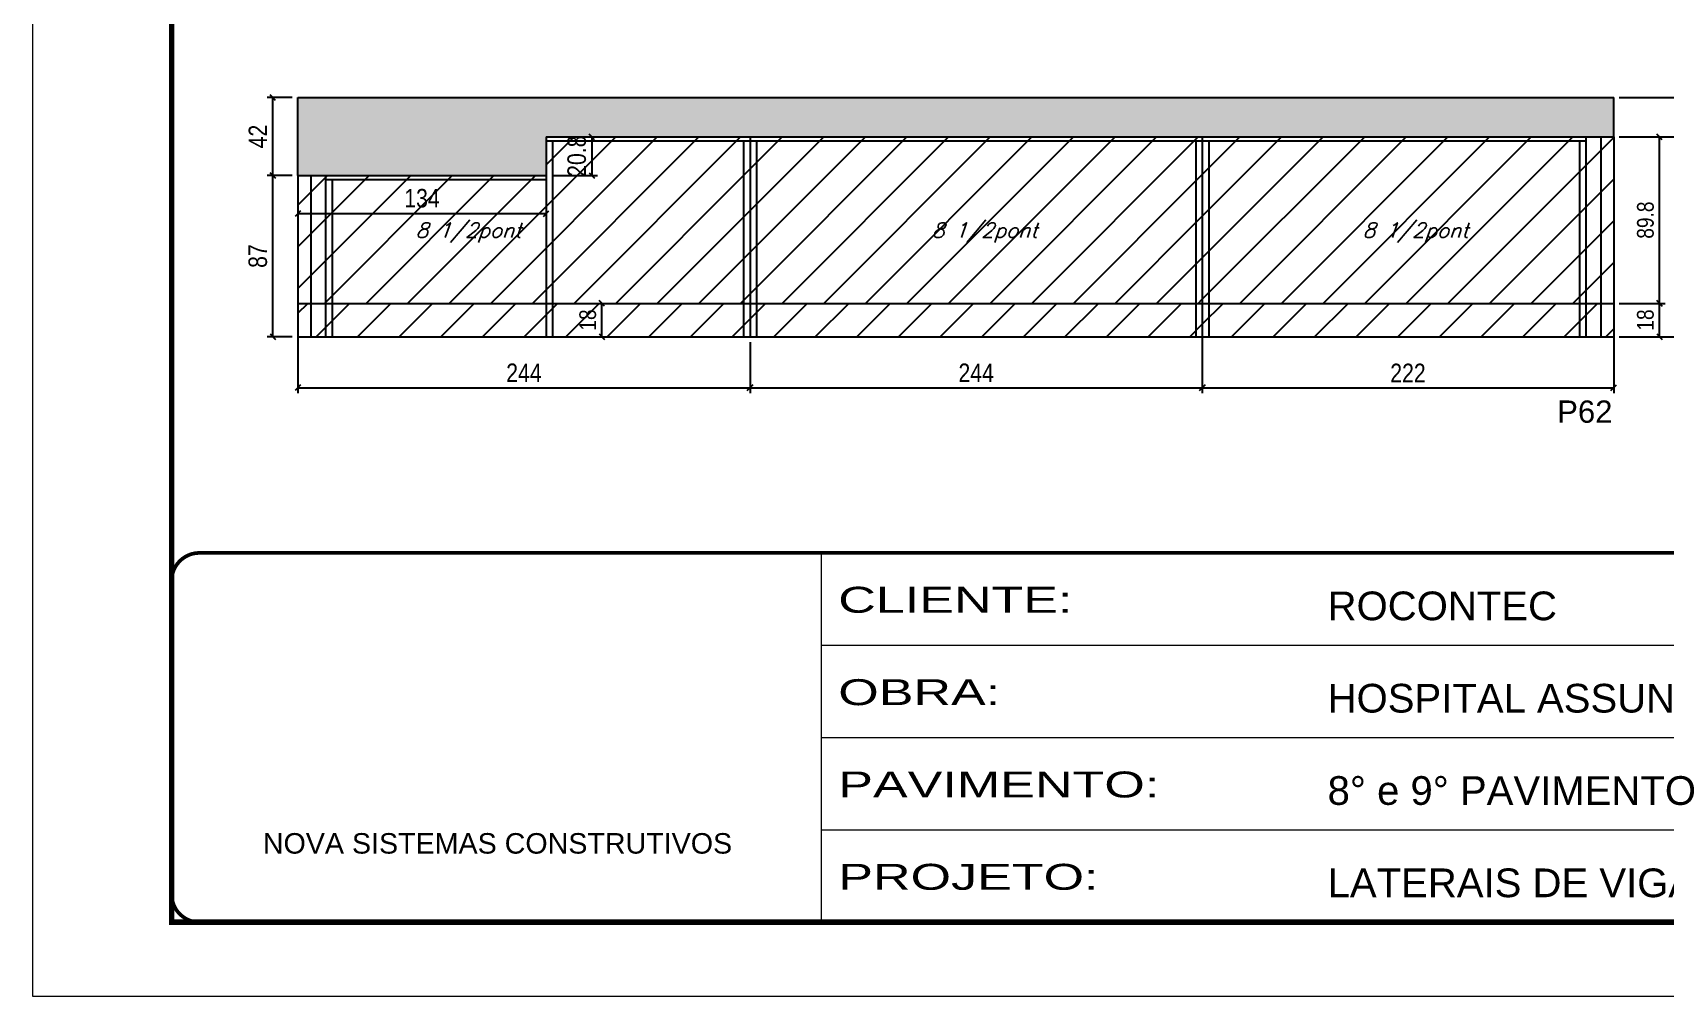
# Model space of a CAD drawing. Extents: x -20960 to -5926, y -2106 to 21915.
# Drawn here: x -12207 to -11326, y 13974 to 14494 of the extents above; entities that cross this region are included whole.
import ezdxf

# ---------------------------------------------------------------- set-up
doc = ezdxf.new("R2010")
doc.units = 0
doc.linetypes.add('CONTINUO', pattern=[0])
doc.linetypes.add('DASHED', pattern=[0.75, 0.5, -0.25])
for name, color, linetype in [('5', 5, 'Continuous'), ('COTA', 241, 'Continuous'), ('Painéis', 200, 'Continuous'), ('Reaproveitamento', 251, 'Continuous'), ('SARR_2.2x7', 40, 'Continuous'), ('SARR_3.5x7', 81, 'Continuous'), ('texto', 7, 'Continuous')]:
    doc.layers.add(name, color=color, linetype=linetype)
doc.layers.add('Folhas', color=255, linetype='Continuous', lineweight=9)
doc.layers.add('SARRAFO DE PRESSAO', color=251, linetype='DASHED', lineweight=9)
doc.styles.add('ARIAL', font='arial.ttf')
doc.styles.add('COTA TECNICA', font='techl___.ttf', dxfattribs={"height": 10})
doc.styles.add('COTA TECNICA-50', font='techl___.ttf', dxfattribs={"height": 9})
doc.styles.add('Romans', font='romans.shx')
doc.styles.get("Standard").update_dxf_attribs({"font": 'arial.ttf'})
doc.styles.add('Tecnologia', font='')
doc.styles.get('Tecnologia').set_extended_font_data('Forgotten Futurist')
doc.dimstyles.new('COTA PAINEL-50', dxfattribs={"dimtxt": 9, "dimasz": 3, "dimexe": 3, "dimexo": 3, "dimgap": 3, "dimtad": 1, "dimdec": 1, "dimzin": 12, "dimdsep": 46, "dimtxsty": 'COTA TECNICA-50', "dimblk1": 'OBLIQUE', "dimblk2": 'OBLIQUE', "dimsah": 1, "dimcen": 0.9, "dimclrd": 4, "dimclre": 4, "dimclrt": 240, "dimadec": 1, "dimazin": 3, "dimtfac": 1, "dimtdec": 1, "dimtmove": 0, "dimatfit": 3, "dimfxl": 1, "dimtolj": 1, "dimtzin": 12, "dimarcsym": 0})
doc.dimstyles.new('PAINEL', dxfattribs={"dimtxt": 10, "dimasz": 3, "dimexe": 3, "dimexo": 3, "dimgap": 3, "dimtad": 1, "dimdec": 1, "dimzin": 12, "dimdsep": 46, "dimtxsty": 'COTA TECNICA', "dimblk1": 'OBLIQUE', "dimblk2": 'OBLIQUE', "dimsah": 1, "dimcen": 0.9, "dimclrd": 4, "dimclre": 4, "dimclrt": 240, "dimadec": 1, "dimazin": 3, "dimtfac": 1, "dimtdec": 1, "dimtmove": 0, "dimatfit": 3, "dimfxl": 1, "dimtolj": 1, "dimtzin": 12, "dimarcsym": 0})
pattern_1 = [(45, (-4755, 0), (-11.22532, 11.22532), [])]
pattern_2 = [(45, (-3170, 0), (-11.22532, 11.22532), [])]

# ---------------------------------------------------------------- blocks, each defined once
blk = doc.blocks.new('9999999999')
at = {"color": 30, "linetype": 'CONTINUO'}
for p, q in [((98564.56, 34230.21), (98564.56, 34429.45)), ((98564.56, 34379.64), (99583.98, 34379.64)), ((98564.56, 34329.83), (99487.98, 34329.83)), ((98564.56, 34280.02), (99487.98, 34280.02))]:
    blk.add_line(p, q, dxfattribs=at)
at = {"color": 30, "linetype": 'CONTINUO', "const_width": 2}
blk.add_lwpolyline([(99583.98, 34230.21), (99583.98, 34414.45, 0.414214), (99568.98, 34429.45), (98228.98, 34429.45, 0.414214), (98213.98, 34414.45), (98213.98, 34245.21, 0.414214), (98228.98, 34230.21), (99583.98, 34230.21)], format="xyb", dxfattribs=at)
at = {"layer": 'Folhas'}
blk.add_lwpolyline([(98138.98, 34190.21), (99623.98, 34190.21), (99623.98, 35240.21), (98138.98, 35240.21)], close=True, dxfattribs=at)
at = {"layer": 'Folhas', "color": 30, "const_width": 3}
blk.add_lwpolyline([(98213.98, 34230.21), (99583.98, 34230.21), (99583.98, 35200.21), (98213.98, 35200.21)], close=True, dxfattribs=at)
at = {"color": 7, "linetype": 'Continuous', "ltscale": 5, "style": 'ARIAL'}
for s, height, p in [('ROCONTEC', 15.483, (98837.68, 34393.13)), ('HOSPITAL ASSUNÇÃO', 15.4829, (98837.68, 34343.32)), ('8° e 9° PAVIMENTO', 15.4829, (98837.68, 34293.51)), ('NOVA SISTEMAS CONSTRUTIVOS', 11.0592, (98263.19, 34267.21)), ('LATERAIS DE VIGAS', 15.4829, (98837.68, 34243.7))]:
    blk.add_text(s, height=height, dxfattribs=at).set_placement(p)
at = {"layer": 'Folhas', "color": 7, "style": 'Tecnologia', "width": 1.5}
for s, p in [('CLIENTE:', (98573.65, 34397.17)), ('OBRA:', (98573.65, 34347.31)), ('PAVIMENTO:', (98573.65, 34297.5)), ('PROJETO:', (98573.65, 34247.69))]:
    blk.add_text(s, height=14, dxfattribs=at).set_placement(p)
blk = doc.blocks.new('_Oblique')
at = {"color": 0, "linetype": 'ByBlock', "lineweight": -2}
blk.add_line((-0.5, -0.5), (0.5, 0.5), dxfattribs=at)
blk = doc.blocks.new('*D7272')
at = {"layer": 'COTA', "color": 4, "lineweight": -2, "ltscale": 25, "transparency": 16777216}
for p, q in [((-12063.93, 14344.85), (-12063.93, 14299.31)), ((-11819.93, 14326.85), (-11819.93, 14299.31)), ((-12063.93, 14302.31), (-11819.93, 14302.31))]:
    blk.add_line(p, q, dxfattribs=at)
at = {"layer": 'Defpoints', "color": 0, "ltscale": 25, "transparency": 16777216}
for p in [(-12063.93, 14347.85), (-11819.93, 14329.85), (-11819.93, 14302.31)]:
    blk.add_point(p, dxfattribs=at)
at = {"layer": 'COTA', "color": 4, "lineweight": -2, "ltscale": 25, "transparency": 16777216, "xscale": 3, "yscale": 3, "zscale": 3, "rotation": 180}
blk.add_blockref('_Oblique', (-12063.93, 14302.31), dxfattribs=at)
at = {"layer": 'COTA', "color": 4, "lineweight": -2, "ltscale": 25, "transparency": 16777216, "xscale": 3, "yscale": 3, "zscale": 3}
blk.add_blockref('_Oblique', (-11819.93, 14302.31), dxfattribs=at)
at = {"layer": 'COTA', "color": 240, "ltscale": 25, "transparency": 16777216, "insert": (-11941.93, 14310.38), "char_height": 10, "attachment_point": 5, "style": 'COTA TECNICA'}
blk.add_mtext('\\A1;244', dxfattribs=at)
blk = doc.blocks.new('*D7273')
at = {"layer": 'COTA', "color": 4, "lineweight": -2, "ltscale": 25, "transparency": 16777216}
for p, q in [((-11575.93, 14344.85), (-11575.93, 14299.31)), ((-11819.93, 14326.85), (-11819.93, 14299.31)), ((-11819.93, 14302.31), (-11575.93, 14302.31))]:
    blk.add_line(p, q, dxfattribs=at)
at = {"layer": 'Defpoints', "color": 0, "ltscale": 25, "transparency": 16777216}
for p in [(-11575.93, 14347.85), (-11819.93, 14329.85), (-11575.93, 14302.31)]:
    blk.add_point(p, dxfattribs=at)
at = {"layer": 'COTA', "color": 4, "lineweight": -2, "ltscale": 25, "transparency": 16777216, "xscale": 3, "yscale": 3, "zscale": 3, "rotation": 180}
blk.add_blockref('_Oblique', (-11819.93, 14302.31), dxfattribs=at)
at = {"layer": 'COTA', "color": 4, "lineweight": -2, "ltscale": 25, "transparency": 16777216, "xscale": 3, "yscale": 3, "zscale": 3}
blk.add_blockref('_Oblique', (-11575.93, 14302.31), dxfattribs=at)
at = {"layer": 'COTA', "color": 240, "ltscale": 25, "transparency": 16777216, "insert": (-11697.93, 14310.38), "char_height": 10, "attachment_point": 5, "style": 'COTA TECNICA'}
blk.add_mtext('\\A1;244', dxfattribs=at)
blk = doc.blocks.new('*D7274')
at = {"layer": 'COTA', "color": 4, "lineweight": -2, "ltscale": 25, "transparency": 16777216}
for p, q in [((-11575.93, 14344.85), (-11575.93, 14299.31)), ((-11353.93, 14344.85), (-11353.93, 14299.31)), ((-11575.93, 14302.31), (-11353.93, 14302.31))]:
    blk.add_line(p, q, dxfattribs=at)
at = {"layer": 'Defpoints', "color": 0, "ltscale": 25, "transparency": 16777216}
for p in [(-11575.93, 14347.85), (-11353.93, 14347.85), (-11353.93, 14302.31)]:
    blk.add_point(p, dxfattribs=at)
at = {"layer": 'COTA', "color": 4, "lineweight": -2, "ltscale": 25, "transparency": 16777216, "xscale": 3, "yscale": 3, "zscale": 3, "rotation": 180}
blk.add_blockref('_Oblique', (-11575.93, 14302.31), dxfattribs=at)
at = {"layer": 'COTA', "color": 4, "lineweight": -2, "ltscale": 25, "transparency": 16777216, "xscale": 3, "yscale": 3, "zscale": 3}
blk.add_blockref('_Oblique', (-11353.93, 14302.31), dxfattribs=at)
at = {"layer": 'COTA', "color": 240, "ltscale": 25, "transparency": 16777216, "insert": (-11464.93, 14310.31), "char_height": 10, "attachment_point": 5, "style": 'COTA TECNICA'}
blk.add_mtext('\\A1;222', dxfattribs=at)
blk = doc.blocks.new('*D7276')
at = {"layer": 'COTA', "color": 4, "lineweight": -2, "ltscale": 25, "transparency": 16777216}
for p, q in [((-12063.93, 14413.85), (-12063.93, 14393.29)), ((-11929.93, 14413.85), (-11929.93, 14393.29)), ((-12063.93, 14396.29), (-11929.93, 14396.29))]:
    blk.add_line(p, q, dxfattribs=at)
at = {"layer": 'Defpoints', "color": 0, "ltscale": 25, "transparency": 16777216}
for p in [(-12063.93, 14416.85), (-11929.93, 14416.85), (-11929.93, 14396.29)]:
    blk.add_point(p, dxfattribs=at)
at = {"layer": 'COTA', "color": 4, "lineweight": -2, "ltscale": 25, "transparency": 16777216, "xscale": 3, "yscale": 3, "zscale": 3, "rotation": 180}
blk.add_blockref('_Oblique', (-12063.93, 14396.29), dxfattribs=at)
at = {"layer": 'COTA', "color": 4, "lineweight": -2, "ltscale": 25, "transparency": 16777216, "xscale": 3, "yscale": 3, "zscale": 3}
blk.add_blockref('_Oblique', (-11929.93, 14396.29), dxfattribs=at)
at = {"layer": 'COTA', "color": 240, "ltscale": 25, "transparency": 16777216, "insert": (-11996.93, 14404.51), "char_height": 10, "attachment_point": 5, "style": 'COTA TECNICA'}
blk.add_mtext('\\A1;134', dxfattribs=at)
blk = doc.blocks.new('*D7278')
at = {"layer": 'COTA', "color": 4, "lineweight": -2, "ltscale": 25, "transparency": 16777216}
for p, q in [((-11926.93, 14437.65), (-11902.28, 14437.65)), ((-11905.28, 14437.65), (-11905.28, 14416.85)), ((-11926.93, 14416.85), (-11902.28, 14416.85))]:
    blk.add_line(p, q, dxfattribs=at)
at = {"layer": 'Defpoints', "color": 0, "ltscale": 25, "transparency": 16777216}
for p in [(-11929.93, 14437.65), (-11929.93, 14416.85), (-11905.28, 14416.85)]:
    blk.add_point(p, dxfattribs=at)
at = {"layer": 'COTA', "color": 4, "lineweight": -2, "ltscale": 25, "transparency": 16777216, "xscale": 3, "yscale": 3, "zscale": 3}
for p, rotation in [((-11905.28, 14437.65), 90), ((-11905.28, 14416.85), 270)]:
    blk.add_blockref('_Oblique', p, dxfattribs=dict(at, rotation=rotation))
at = {"layer": 'COTA', "color": 240, "ltscale": 25, "transparency": 16777216, "insert": (-11913.41, 14427.25), "char_height": 10, "attachment_point": 5, "rotation": 90, "style": 'COTA TECNICA'}
blk.add_mtext('\\A1;20.8', dxfattribs=at)
blk = doc.blocks.new('*D7281')
at = {"layer": 'COTA', "color": 4, "lineweight": -2, "ltscale": 25, "transparency": 16777216}
for p, q in [((-11350.93, 14437.65), (-11296.01, 14437.65)), ((-11299.01, 14437.65), (-11299.01, 14329.85)), ((-11350.93, 14329.85), (-11296.01, 14329.85))]:
    blk.add_line(p, q, dxfattribs=at)
at = {"layer": 'Defpoints', "color": 0, "ltscale": 25, "transparency": 16777216}
for p in [(-11353.93, 14437.65), (-11353.93, 14329.85), (-11299.01, 14329.85)]:
    blk.add_point(p, dxfattribs=at)
at = {"layer": 'COTA', "color": 4, "lineweight": -2, "ltscale": 25, "transparency": 16777216, "xscale": 3, "yscale": 3, "zscale": 3}
for p, rotation in [((-11299.01, 14437.65), 90), ((-11299.01, 14329.85), 270)]:
    blk.add_blockref('_Oblique', p, dxfattribs=dict(at, rotation=rotation))
at = {"layer": 'COTA', "color": 240, "ltscale": 25, "transparency": 16777216, "insert": (-11307.14, 14383.75), "char_height": 10, "attachment_point": 5, "rotation": 90, "style": 'COTA TECNICA'}
blk.add_mtext('\\A1;107.8', dxfattribs=at)
blk = doc.blocks.new('*D7282')
at = {"layer": 'COTA', "color": 4, "lineweight": -2, "ltscale": 25, "transparency": 16777216}
for p, q in [((-11350.93, 14458.85), (-11296.01, 14458.85)), ((-11299.01, 14437.65), (-11299.01, 14458.85)), ((-11350.93, 14437.65), (-11296.01, 14437.65))]:
    blk.add_line(p, q, dxfattribs=at)
at = {"layer": 'Defpoints', "color": 0, "ltscale": 25, "transparency": 16777216}
for p in [(-11353.93, 14458.85), (-11299.01, 14458.85), (-11353.93, 14437.65)]:
    blk.add_point(p, dxfattribs=at)
at = {"layer": 'COTA', "color": 4, "lineweight": -2, "ltscale": 25, "transparency": 16777216, "xscale": 3, "yscale": 3, "zscale": 3}
for p, rotation in [((-11299.01, 14458.85), 90), ((-11299.01, 14437.65), 270)]:
    blk.add_blockref('_Oblique', p, dxfattribs=dict(at, rotation=rotation))
at = {"layer": 'COTA', "color": 240, "ltscale": 25, "transparency": 16777216, "insert": (-11307.07, 14448.25), "char_height": 10, "attachment_point": 5, "rotation": 90, "style": 'COTA TECNICA'}
blk.add_mtext('\\A1;21.2', dxfattribs=at)
blk = doc.blocks.new('*D7292')
at = {"layer": 'COTA', "color": 4, "lineweight": -2, "ltscale": 25, "transparency": 16777216}
for p, q in [((-12066.93, 14416.85), (-12080.4, 14416.85)), ((-12077.4, 14329.85), (-12077.4, 14416.85)), ((-12066.93, 14329.85), (-12080.4, 14329.85))]:
    blk.add_line(p, q, dxfattribs=at)
at = {"layer": 'Defpoints', "color": 0, "ltscale": 25, "transparency": 16777216}
for p in [(-12077.4, 14416.85), (-12063.93, 14416.85), (-12063.93, 14329.85)]:
    blk.add_point(p, dxfattribs=at)
at = {"layer": 'COTA', "color": 4, "lineweight": -2, "ltscale": 25, "transparency": 16777216, "xscale": 3, "yscale": 3, "zscale": 3}
for p, rotation in [((-12077.4, 14416.85), 90), ((-12077.4, 14329.85), 270)]:
    blk.add_blockref('_Oblique', p, dxfattribs=dict(at, rotation=rotation))
at = {"layer": 'COTA', "color": 240, "ltscale": 25, "transparency": 16777216, "insert": (-12085.49, 14373.35), "char_height": 10, "attachment_point": 5, "rotation": 90, "style": 'COTA TECNICA'}
blk.add_mtext('\\A1;87', dxfattribs=at)
blk = doc.blocks.new('*D7293')
at = {"layer": 'COTA', "color": 4, "lineweight": -2, "ltscale": 25, "transparency": 16777216}
for p, q in [((-12066.93, 14458.85), (-12080.4, 14458.85)), ((-12077.4, 14416.85), (-12077.4, 14458.85)), ((-12066.93, 14416.85), (-12080.4, 14416.85))]:
    blk.add_line(p, q, dxfattribs=at)
at = {"layer": 'Defpoints', "color": 0, "ltscale": 25, "transparency": 16777216}
for p in [(-12077.4, 14458.85), (-12063.93, 14458.85), (-12063.93, 14416.85)]:
    blk.add_point(p, dxfattribs=at)
at = {"layer": 'COTA', "color": 4, "lineweight": -2, "ltscale": 25, "transparency": 16777216, "xscale": 3, "yscale": 3, "zscale": 3}
for p, rotation in [((-12077.4, 14458.85), 90), ((-12077.4, 14416.85), 270)]:
    blk.add_blockref('_Oblique', p, dxfattribs=dict(at, rotation=rotation))
at = {"layer": 'COTA', "color": 240, "ltscale": 25, "transparency": 16777216, "insert": (-12085.47, 14437.85), "char_height": 10, "attachment_point": 5, "rotation": 90, "style": 'COTA TECNICA'}
blk.add_mtext('\\A1;42', dxfattribs=at)
blk = doc.blocks.new('*D7266')
at = {"layer": 'COTA', "color": 4, "lineweight": -2, "transparency": 16777216}
for p, q in [((-11923.43, 14347.85), (-11896.88, 14347.85)), ((-11899.88, 14329.85), (-11899.88, 14347.85)), ((-11923.43, 14329.85), (-11896.88, 14329.85))]:
    blk.add_line(p, q, dxfattribs=at)
at = {"layer": 'Defpoints', "color": 0, "transparency": 16777216}
for p in [(-11926.43, 14347.85), (-11899.88, 14347.85), (-11926.43, 14329.85)]:
    blk.add_point(p, dxfattribs=at)
at = {"layer": 'COTA', "color": 4, "lineweight": -2, "transparency": 16777216, "xscale": 3, "yscale": 3, "zscale": 3}
for p, rotation in [((-11899.88, 14347.85), 90), ((-11899.88, 14329.85), 270)]:
    blk.add_blockref('_Oblique', p, dxfattribs=dict(at, rotation=rotation))
at = {"layer": 'COTA', "color": 240, "transparency": 16777216, "insert": (-11907.46, 14338.85), "char_height": 9, "attachment_point": 5, "rotation": 90, "style": 'COTA TECNICA-50'}
blk.add_mtext('\\A1;18', dxfattribs=at)
blk = doc.blocks.new('*D7254')
at = {"layer": 'COTA', "color": 4, "lineweight": -2, "transparency": 16777216}
for p, q in [((-11350.93, 14347.85), (-11326.21, 14347.85)), ((-11329.21, 14329.85), (-11329.21, 14347.85)), ((-11350.93, 14329.85), (-11326.21, 14329.85))]:
    blk.add_line(p, q, dxfattribs=at)
at = {"layer": 'Defpoints', "color": 0, "transparency": 16777216}
for p in [(-11353.93, 14347.85), (-11329.21, 14347.85), (-11353.93, 14329.85)]:
    blk.add_point(p, dxfattribs=at)
at = {"layer": 'COTA', "color": 4, "lineweight": -2, "transparency": 16777216, "xscale": 3, "yscale": 3, "zscale": 3}
for p, rotation in [((-11329.21, 14347.85), 90), ((-11329.21, 14329.85), 270)]:
    blk.add_blockref('_Oblique', p, dxfattribs=dict(at, rotation=rotation))
at = {"layer": 'COTA', "color": 240, "transparency": 16777216, "insert": (-11336.8, 14338.85), "char_height": 9, "attachment_point": 5, "rotation": 90, "style": 'COTA TECNICA-50'}
blk.add_mtext('\\A1;18', dxfattribs=at)
blk = doc.blocks.new('*D7255')
at = {"layer": 'COTA', "color": 4, "lineweight": -2, "transparency": 16777216}
for p, q in [((-11350.93, 14437.65), (-11326.21, 14437.65)), ((-11329.21, 14347.85), (-11329.21, 14437.65)), ((-11350.93, 14347.85), (-11326.21, 14347.85))]:
    blk.add_line(p, q, dxfattribs=at)
at = {"layer": 'Defpoints', "color": 0, "transparency": 16777216}
for p in [(-11353.93, 14437.65), (-11329.21, 14437.65), (-11353.93, 14347.85)]:
    blk.add_point(p, dxfattribs=at)
at = {"layer": 'COTA', "color": 4, "lineweight": -2, "transparency": 16777216, "xscale": 3, "yscale": 3, "zscale": 3}
for p, rotation in [((-11329.21, 14437.65), 90), ((-11329.21, 14347.85), 270)]:
    blk.add_blockref('_Oblique', p, dxfattribs=dict(at, rotation=rotation))
at = {"layer": 'COTA', "color": 240, "transparency": 16777216, "insert": (-11336.8, 14392.75), "char_height": 9, "attachment_point": 5, "rotation": 90, "style": 'COTA TECNICA-50'}
blk.add_mtext('\\A1;89.8', dxfattribs=at)

msp = doc.modelspace()

# ---------------------------------------------------------------- hatches: boundary and pattern name
at = {"layer": 'COTA', "linetype": 'ByBlock'}
h = msp.add_hatch(dxfattribs=at)
h.set_pattern_fill('AR-CONC', color=256, scale=0.03)
h.set_pattern_definition([(50, (-151247.308, -17095.933), (5.46554007, -0.47817257), [0.5715, -6.2865]), (355, (-151247.308, -17095.933), (-1.05730264, 5.73170536), [0.4572, -5.02921753]), (100.4514447, (-151246.8526, -17095.9727), (4.40823741, 5.25353256), [0.48570026, -5.34270734]), (46.1842, (-151247.308, -17094.409), (8.13237123, -1.26126984), [0.85725, -9.42975]), (96.6355576, (-151246.63, -17094.514), (7.122124, 7.42278374), [0.7285507, -8.01406824]), (351.184151, (-151247.308, -17094.409), (7.122124, 7.42278374), [0.685799, -7.54379196]), (21, (-151246.546, -17094.79), (4.54843174, -3.06795595), [0.5715, -6.2865]), (326, (-151246.546, -17094.79), (1.85406085, 5.52563898), [0.4572, -5.0292]), (71.451445, (-151246.167, -17095.0455), (6.40249258, 2.45768307), [0.48570026, -5.34269813]), (37.5, (-151247.308, -17095.9329), (0.092658098, 2.536651166), [0, -4.96824, 0, -5.1054, 0, -5.04825]), (7.5, (-151247.308, -17095.9329), (2.004589875, 3.005417245), [0, -2.91084, 0, -4.85394, 0, -1.92405]), (327.5, (-151249.0073, -17095.9329), (4.067717855, -0.17186232), [0, -1.905, 0, -5.9436, 0, -7.8867]), (317.5, (-151249.7693, -17095.933), (4.44387544, 0.76279473), [0, -2.4765, 0, -3.94716, 0, -5.6007])])
h.paths.add_polyline_path([(-11353.93, 14458.85), (-11929.93, 14458.85), (-12063.93, 14458.85), (-12063.93, 14416.85), (-11929.93, 14416.85), (-11929.93, 14437.65), (-11353.93, 14437.65)])
at = {"layer": 'Reaproveitamento', "transparency": 33554684}
h = msp.add_hatch(dxfattribs=at)
h.set_pattern_fill('ANSI31', color=256, scale=5)
h.set_pattern_definition(pattern_1)
h.paths.add_polyline_path([(-11819.93, 14437.65), (-11929.93, 14437.65), (-11929.93, 14416.85), (-12063.93, 14416.85), (-12063.93, 14347.85), (-11819.93, 14347.85)])
h = msp.add_hatch(dxfattribs=at)
h.set_pattern_fill('ANSI31', color=256, scale=5)
h.set_pattern_definition(pattern_1)
h.paths.add_polyline_path([(-11819.93, 14437.65), (-11819.93, 14347.85), (-11575.93, 14347.85), (-11575.93, 14437.65)])
h = msp.add_hatch(dxfattribs=at)
h.set_pattern_fill('ANSI31', color=256, scale=5)
h.set_pattern_definition(pattern_1)
h.paths.add_polyline_path([(-11575.93, 14437.65), (-11575.93, 14347.85), (-11353.93, 14347.85), (-11353.93, 14437.65)])
h = msp.add_hatch(dxfattribs=at)
h.set_pattern_fill('ANSI31', color=256, scale=5)
h.set_pattern_definition(pattern_2)
h.paths.add_polyline_path([(-12063.93, 14347.85), (-12063.93, 14329.85), (-11819.93, 14329.85), (-11819.93, 14347.85)])
h = msp.add_hatch(dxfattribs=at)
h.set_pattern_fill('ANSI31', color=256, scale=5)
h.set_pattern_definition(pattern_2)
h.paths.add_polyline_path([(-11575.93, 14329.85), (-11575.93, 14347.85), (-11819.93, 14347.85), (-11819.93, 14329.85)])
h = msp.add_hatch(dxfattribs=at)
h.set_pattern_fill('ANSI31', color=256, scale=5)
h.set_pattern_definition(pattern_2)
h.paths.add_polyline_path([(-11575.93, 14347.85), (-11575.93, 14329.85), (-11353.93, 14329.85), (-11353.93, 14347.85)])

# ---------------------------------------------------------------- linework, layer by layer
at = {"layer": 'COTA', "linetype": 'ByBlock'}
for p, q in [((-12063.93, 14458.85), (-11929.93, 14458.85)), ((-12063.93, 14416.85), (-12063.93, 14458.85)), ((-11929.93, 14458.85), (-11353.93, 14458.85)), ((-11353.93, 14437.65), (-11353.93, 14458.85))]:
    msp.add_line(p, q, dxfattribs=at)
at = {"layer": 'Painéis'}
for p, q in [((-11929.93, 14437.65), (-11353.93, 14437.65)), ((-12063.93, 14416.85), (-11929.93, 14416.85)), ((-12063.93, 14347.85), (-11353.93, 14347.85)), ((-12063.93, 14329.85), (-11353.93, 14329.85))]:
    msp.add_line(p, q, dxfattribs=at)
at = {"layer": 'Painéis', "ltscale": 25}
for p, q in [((-11929.93, 14437.65), (-11929.93, 14416.85)), ((-11819.93, 14437.65), (-11819.93, 14329.85)), ((-11575.93, 14437.65), (-11575.93, 14329.85)), ((-11353.93, 14437.65), (-11353.93, 14329.85)), ((-12063.93, 14416.85), (-12063.93, 14329.85))]:
    msp.add_line(p, q, dxfattribs=at)
at = {"layer": 'SARR_2.2x7', "linetype": 'Continuous'}
for p, q in [((-11929.93, 14435.45), (-11819.93, 14435.45)), ((-11819.93, 14435.45), (-11575.93, 14435.45)), ((-11575.93, 14435.45), (-11368.93, 14435.45)), ((-11360.93, 14437.65), (-11360.93, 14347.85)), ((-12056.93, 14416.85), (-12056.93, 14347.85)), ((-12048.93, 14414.65), (-11929.93, 14414.65)), ((-12056.93, 14347.85), (-12056.93, 14329.85)), ((-11360.93, 14347.85), (-11360.93, 14329.85))]:
    msp.add_line(p, q, dxfattribs=at)
at = {"layer": 'SARR_3.5x7'}
for p, q in [((-11929.93, 14435.45), (-11929.93, 14329.85)), ((-11926.43, 14435.45), (-11926.43, 14329.85)), ((-11823.43, 14435.45), (-11823.43, 14329.85)), ((-11819.93, 14435.45), (-11819.93, 14329.85)), ((-11816.43, 14435.45), (-11816.43, 14329.85)), ((-11579.43, 14437.65), (-11579.43, 14437.65)), ((-11579.43, 14435.45), (-11579.43, 14329.85)), ((-11575.93, 14435.45), (-11575.93, 14329.85)), ((-11572.43, 14437.65), (-11572.43, 14437.65)), ((-11572.43, 14435.45), (-11572.43, 14329.85)), ((-11372.43, 14435.45), (-11372.43, 14329.85)), ((-11368.93, 14437.65), (-11368.93, 14329.85)), ((-12048.93, 14416.85), (-12048.93, 14329.85)), ((-12045.43, 14414.65), (-12045.43, 14329.85))]:
    msp.add_line(p, q, dxfattribs=at)
at = {"layer": 'SARR_3.5x7', "ltscale": 25}
for p, q in [((-12048.93, 14329.85), (-12045.43, 14329.85)), ((-11929.93, 14329.85), (-11926.43, 14329.85)), ((-11823.43, 14329.85), (-11819.93, 14329.85)), ((-11819.93, 14329.85), (-11816.43, 14329.85)), ((-11579.43, 14329.85), (-11575.93, 14329.85)), ((-11575.93, 14329.85), (-11572.43, 14329.85)), ((-11372.43, 14329.85), (-11368.93, 14329.85))]:
    msp.add_line(p, q, dxfattribs=at)

# ---------------------------------------------------------------- block references
at = {"layer": 'SARRAFO DE PRESSAO', "color": 6, "linetype": 'ByBlock'}
msp.add_blockref('9999999999', (-110345.98, -20216.26), dxfattribs=at)

# ---------------------------------------------------------------- texts
at = {"layer": '5', "linetype": 'Continuous'}
msp.add_text('P62', height=12, rotation=0.00004, dxfattribs=at).set_placement((-11384.43, 14283.44))
at = {"layer": 'texto', "color": 2, "char_height": 8, "attachment_point": 5, "style": 'Romans'}
for insert in [(-11971.83, 14385.99), (-11693.35, 14385.99), (-11460.85, 14385.99)]:
    msp.add_mtext('{\\Q19;\\C256;8 1/2pont}', dxfattribs=dict(at, insert=insert))

# ---------------------------------------------------------------- dimensions: what is measured, and where the dimension line sits
at = {"layer": 'COTA', "ltscale": 25}
for base, p1, p2, picture, middle in [((-12077.4, 14458.85), (-12063.93, 14416.85), (-12063.93, 14458.85), '*D7293', (-12085.47, 14437.85)), ((-11299.01, 14329.85), (-11353.93, 14437.65), (-11353.93, 14329.85), '*D7281', (-11307.14, 14383.75)), ((-12077.4, 14416.85), (-12063.93, 14329.85), (-12063.93, 14416.85), '*D7292', (-12085.49, 14373.35))]:
    dim = msp.add_linear_dim(base=base, p1=p1, p2=p2, angle=90, dimstyle='PAINEL', dxfattribs=at)
    dim.commit()
    dim.dimension.update_dxf_attribs({"geometry": picture, "text_midpoint": middle})
for base, p1, p2, picture, middle in [((-11299.01, 14458.85), (-11353.93, 14437.65), (-11353.93, 14458.85), '*D7282', (-11299.01, 14448.25)), ((-11905.28, 14416.85), (-11929.93, 14437.65), (-11929.93, 14416.85), '*D7278', (-11905.28, 14427.25))]:
    dim = msp.add_linear_dim(base=base, p1=p1, p2=p2, angle=90, dimstyle='PAINEL', dxfattribs=at)
    dim.commit()
    dim.dimension.update_dxf_attribs({"geometry": picture, "text_midpoint": middle, "dimtype": 160})
at = {"layer": 'COTA'}
dim = msp.add_linear_dim(base=(-11329.21, 14437.65), p1=(-11353.93, 14347.85), p2=(-11353.93, 14437.65), angle=90, dimstyle='COTA PAINEL-50', override={"dimtmove": 1}, dxfattribs=at)
dim.commit()
dim.dimension.update_dxf_attribs({"geometry": '*D7255', "text_midpoint": (-11336.8, 14392.75)})
at = {"layer": 'COTA', "ltscale": 25}
dim = msp.add_linear_dim(base=(-11929.93, 14396.29), p1=(-12063.93, 14416.85), p2=(-11929.93, 14416.85), dimstyle='PAINEL', dxfattribs=at)
dim.commit()
dim.dimension.update_dxf_attribs({"geometry": '*D7276', "text_midpoint": (-11996.93, 14404.51)})
for base, p1, p2, picture, middle in [((-11819.93, 14302.31), (-12063.93, 14347.85), (-11819.93, 14329.85), '*D7272', (-11941.93, 14310.38)), ((-11575.93, 14302.31), (-11819.93, 14329.85), (-11575.93, 14347.85), '*D7273', (-11697.93, 14310.38)), ((-11353.93, 14302.31), (-11575.93, 14347.85), (-11353.93, 14347.85), '*D7274', (-11464.93, 14310.31))]:
    dim = msp.add_linear_dim(base=base, p1=p1, p2=p2, dimstyle='PAINEL', override={"dimtmove": 1}, dxfattribs=at)
    dim.commit()
    dim.dimension.update_dxf_attribs({"geometry": picture, "text_midpoint": middle})
at = {"layer": 'COTA'}
for base, p1, p2, picture, middle in [((-11899.88, 14347.85), (-11926.43, 14329.85), (-11926.43, 14347.85), '*D7266', (-11907.46, 14338.85)), ((-11329.21, 14347.85), (-11353.93, 14329.85), (-11353.93, 14347.85), '*D7254', (-11336.8, 14338.85))]:
    dim = msp.add_linear_dim(base=base, p1=p1, p2=p2, angle=90, dimstyle='COTA PAINEL-50', dxfattribs=at)
    dim.commit()
    dim.dimension.update_dxf_attribs({"geometry": picture, "text_midpoint": middle})

doc.saveas('drawing.dxf')
